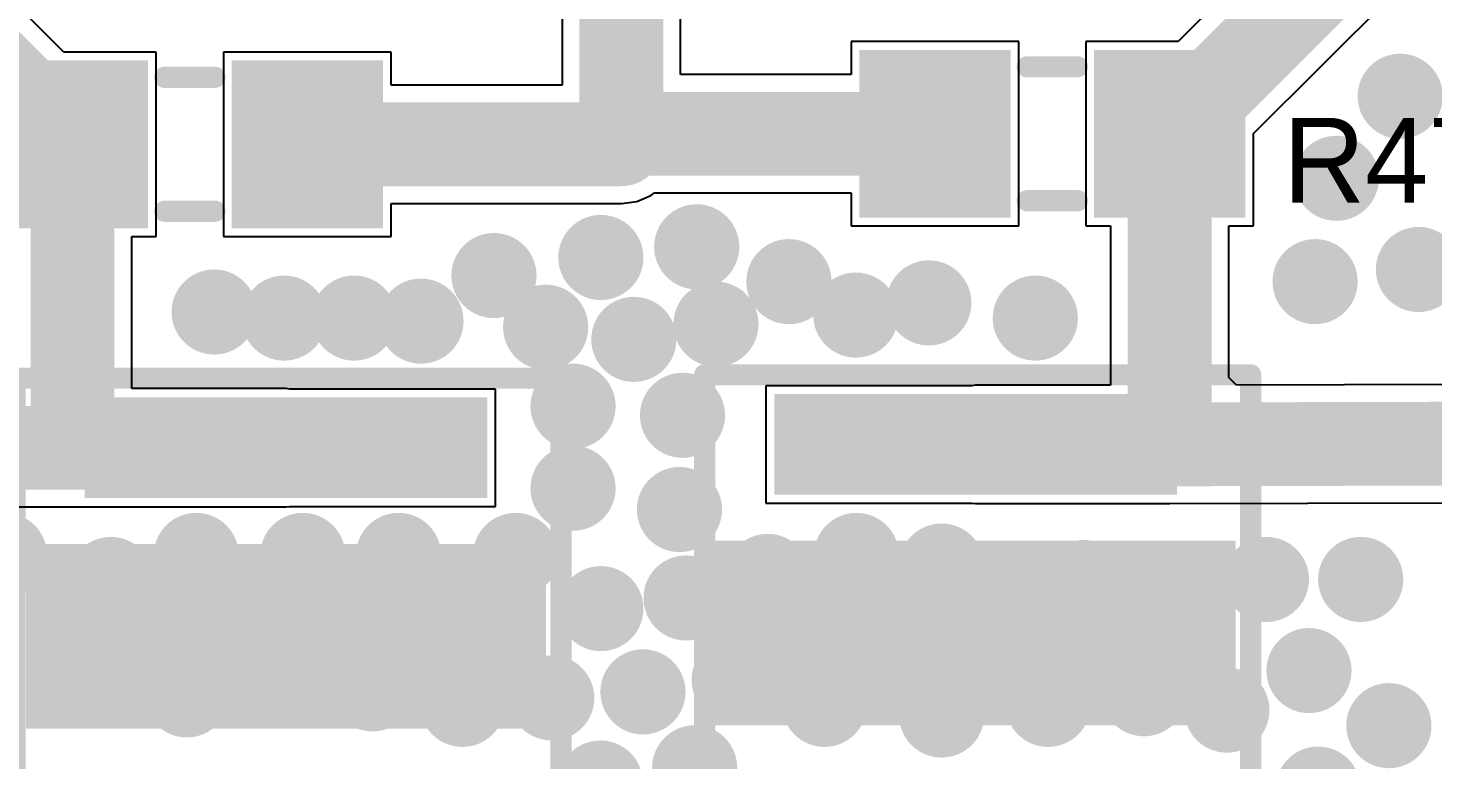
# Model space of a CAD drawing. Header units: millimetres. Extents: x 0 to 7.36, y -3.03 to 0.
# Drawn here: x 6.251 to 6.911, y -2.666 to -2.322 of the extents above; entities that cross this region are included whole.
import ezdxf

# ---------------------------------------------------------------- set-up
doc = ezdxf.new("R2010")
doc.units = ezdxf.units.MM
doc.header["$MEASUREMENT"] = 0
for name, color, linetype in [('BottomLayer', 5, 'Continuous'), ('MultiLayer', 9, 'Continuous'), ('TopLayer', 1, 'Continuous'), ('TopOverlay', 2, 'Continuous'), ('TopPaste', 8, 'Continuous'), ('TopSolder', 216, 'Continuous'), ('ViaHoleLayer', 16, 'Continuous')]:
    doc.layers.add(name, color=color, linetype=linetype)

# ---------------------------------------------------------------- blocks, each defined once
blk = doc.blocks.new('RD07MVS1_13')
at = {"layer": 'TopLayer'}
for points in [[(-0.07933, 0.06772), (0.10177, 0.06772), (-0.07933, 0.10709), (0.10177, 0.10709)], [(-0.10689, -0.04055), (0.12933, -0.04055), (-0.10689, 0.03819), (0.12933, 0.03819)], [(-0.07933, -0.10945), (0.10177, -0.10945), (-0.07933, -0.07008), (0.10177, -0.07008)]]:
    blk.add_solid(points, dxfattribs=at)
at = {"layer": 'TopOverlay'}
for p, q in [((-0.13504, -0.09184), (-0.13632, -0.09246)), ((-0.13368, -0.09146), (-0.13504, -0.09184)), ((-0.13228, -0.09133), (-0.13368, -0.09146)), ((-0.13088, -0.09146), (-0.13228, -0.09133)), ((-0.12952, -0.09184), (-0.13088, -0.09146)), ((-0.12825, -0.09246), (-0.12952, -0.09184)), ((-0.14023, -0.09833), (-0.14035, -0.0998)), ((-0.13987, -0.0969), (-0.14023, -0.09833)), ((-0.13927, -0.09556), (-0.13987, -0.0969)), ((-0.13846, -0.09435), (-0.13927, -0.09556)), ((-0.13747, -0.09331), (-0.13846, -0.09435)), ((-0.13632, -0.09246), (-0.13747, -0.09331)), ((-0.12709, -0.09331), (-0.12825, -0.09246)), ((-0.1261, -0.09435), (-0.12709, -0.09331)), ((-0.1253, -0.09556), (-0.1261, -0.09435)), ((-0.1247, -0.0969), (-0.1253, -0.09556)), ((-0.12433, -0.09833), (-0.1247, -0.0969)), ((-0.12421, -0.0998), (-0.12433, -0.09833)), ((-0.14035, -0.0998), (-0.14023, -0.10127)), ((-0.14023, -0.10127), (-0.13987, -0.10269)), ((-0.13987, -0.10269), (-0.13927, -0.10403)), ((-0.13927, -0.10403), (-0.13846, -0.10524)), ((-0.13846, -0.10524), (-0.13747, -0.10628)), ((-0.12709, -0.10628), (-0.1261, -0.10524)), ((-0.1261, -0.10524), (-0.1253, -0.10403)), ((-0.1253, -0.10403), (-0.1247, -0.10269)), ((-0.1247, -0.10269), (-0.12433, -0.10127)), ((-0.12433, -0.10127), (-0.12421, -0.0998)), ((-0.12421, -0.0998), (-0.12421, -0.0998)), ((-0.13747, -0.10628), (-0.13632, -0.10713)), ((-0.13632, -0.10713), (-0.13504, -0.10775)), ((-0.13504, -0.10775), (-0.13368, -0.10813)), ((-0.13368, -0.10813), (-0.13228, -0.10826)), ((-0.13228, -0.10826), (-0.13088, -0.10813)), ((-0.13088, -0.10813), (-0.12952, -0.10775)), ((-0.12952, -0.10775), (-0.12825, -0.10713)), ((-0.12825, -0.10713), (-0.12709, -0.10628))]:
    blk.add_line(p, q, dxfattribs=at)
at = {"layer": 'TopOverlay', "const_width": 0.01}
for points in [[(-0.11593, 0.12008), (0.14035, 0.12008)], [(-0.11593, -0.12008), (-0.11593, 0.12008)], [(0.14035, -0.12008), (0.14035, 0.12008)], [(-0.11593, -0.12008), (0.14035, -0.12008)]]:
    blk.add_lwpolyline(points, dxfattribs=at)
at = {"layer": 'TopOverlay', "const_width": 0.005}
for points in [[(-0.11843, 0.12008, 1), (-0.11343, 0.12008, 1)], [(-0.11843, 0.12008, 1), (-0.11343, 0.12008, 1)], [(0.13785, 0.12008, 1), (0.14285, 0.12008, 1)], [(0.13785, 0.12008, 1), (0.14285, 0.12008, 1)], [(-0.11843, -0.12008, 1), (-0.11343, -0.12008, 1)], [(-0.11843, -0.12008, 1), (-0.11343, -0.12008, 1)], [(0.13785, -0.12008, 1), (0.14285, -0.12008, 1)], [(0.13785, -0.12008, 1), (0.14285, -0.12008, 1)]]:
    blk.add_lwpolyline(points, format="xyb", close=True, dxfattribs=at)
at = {"layer": 'TopPaste'}
for points in [[(-0.07933, 0.06772), (0.10177, 0.06772), (-0.07933, 0.10709), (0.10177, 0.10709)], [(-0.10689, -0.04055), (0.12933, -0.04055), (-0.10689, 0.03819), (0.12933, 0.03819)], [(-0.07933, -0.10945), (0.10177, -0.10945), (-0.07933, -0.07008), (0.10177, -0.07008)]]:
    blk.add_solid(points, dxfattribs=at)
at = {"layer": 'TopSolder'}
for points in [[(-0.08333, 0.06372), (0.10577, 0.06372), (-0.08333, 0.11109), (0.10577, 0.11109)], [(-0.11089, -0.04455), (0.13333, -0.04455), (-0.11089, 0.04219), (0.13333, 0.04219)], [(-0.08333, -0.11345), (0.10577, -0.11345), (-0.08333, -0.06608), (0.10577, -0.06608)]]:
    blk.add_solid(points, dxfattribs=at)
blk = doc.blocks.new('RES_1206_23')
at = {"layer": 'TopLayer'}
for points in [[(-0.08661, -0.03543), (-0.02362, -0.03543), (-0.08661, 0.03543), (-0.02362, 0.03543)], [(0.02362, -0.03543), (0.08661, -0.03543), (0.02362, 0.03543), (0.08661, 0.03543)]]:
    blk.add_solid(points, dxfattribs=at)
at = {"layer": 'TopOverlay', "const_width": 0.01}
for points in [[(0.01178, 0.03146), (-0.01178, 0.03146)], [(0.01178, -0.03146), (-0.01178, -0.03146)]]:
    blk.add_lwpolyline(points, dxfattribs=at)
at = {"layer": 'TopOverlay', "const_width": 0.005}
for points in [[(-0.01428, 0.03146, 1), (-0.00928, 0.03146, 1)], [(0.00928, 0.03146, 1), (0.01428, 0.03146, 1)], [(-0.01428, -0.03146, 1), (-0.00928, -0.03146, 1)], [(0.00928, -0.03146, 1), (0.01428, -0.03146, 1)]]:
    blk.add_lwpolyline(points, format="xyb", close=True, dxfattribs=at)
at = {"layer": 'TopPaste'}
for points in [[(-0.08661, -0.03543), (-0.02362, -0.03543), (-0.08661, 0.03543), (-0.02362, 0.03543)], [(0.02362, -0.03543), (0.08661, -0.03543), (0.02362, 0.03543), (0.08661, 0.03543)]]:
    blk.add_solid(points, dxfattribs=at)
at = {"layer": 'TopSolder'}
for points in [[(-0.09061, -0.03943), (-0.01962, -0.03943), (-0.09061, 0.03943), (-0.01962, 0.03943)], [(0.01962, -0.03943), (0.09061, -0.03943), (0.01962, 0.03943), (0.09061, 0.03943)]]:
    blk.add_solid(points, dxfattribs=at)
blk = doc.blocks.new('RD07MVS1_46')
at = {"layer": 'TopLayer'}
for points in [[(-0.07933, 0.06772), (0.10177, 0.06772), (-0.07933, 0.10709), (0.10177, 0.10709)], [(-0.10689, -0.04055), (0.12933, -0.04055), (-0.10689, 0.03819), (0.12933, 0.03819)], [(-0.07933, -0.10945), (0.10177, -0.10945), (-0.07933, -0.07008), (0.10177, -0.07008)]]:
    blk.add_solid(points, dxfattribs=at)
at = {"layer": 'TopOverlay'}
for p, q in [((-0.13504, -0.09184), (-0.13632, -0.09246)), ((-0.13368, -0.09146), (-0.13504, -0.09184)), ((-0.13228, -0.09133), (-0.13368, -0.09146)), ((-0.13088, -0.09146), (-0.13228, -0.09133)), ((-0.12952, -0.09184), (-0.13088, -0.09146)), ((-0.12825, -0.09246), (-0.12952, -0.09184)), ((-0.14023, -0.09833), (-0.14035, -0.0998)), ((-0.13987, -0.0969), (-0.14023, -0.09833)), ((-0.13927, -0.09556), (-0.13987, -0.0969)), ((-0.13846, -0.09435), (-0.13927, -0.09556)), ((-0.13747, -0.09331), (-0.13846, -0.09435)), ((-0.13632, -0.09246), (-0.13747, -0.09331)), ((-0.12709, -0.09331), (-0.12825, -0.09246)), ((-0.1261, -0.09435), (-0.12709, -0.09331)), ((-0.1253, -0.09556), (-0.1261, -0.09435)), ((-0.1247, -0.0969), (-0.1253, -0.09556)), ((-0.12433, -0.09833), (-0.1247, -0.0969)), ((-0.12421, -0.0998), (-0.12433, -0.09833)), ((-0.14035, -0.0998), (-0.14023, -0.10127)), ((-0.14023, -0.10127), (-0.13987, -0.10269)), ((-0.13987, -0.10269), (-0.13927, -0.10403)), ((-0.13927, -0.10403), (-0.13846, -0.10524)), ((-0.13846, -0.10524), (-0.13747, -0.10628)), ((-0.12709, -0.10628), (-0.1261, -0.10524)), ((-0.1261, -0.10524), (-0.1253, -0.10403)), ((-0.1253, -0.10403), (-0.1247, -0.10269)), ((-0.1247, -0.10269), (-0.12433, -0.10127)), ((-0.12433, -0.10127), (-0.12421, -0.0998)), ((-0.12421, -0.0998), (-0.12421, -0.0998)), ((-0.13747, -0.10628), (-0.13632, -0.10713)), ((-0.13632, -0.10713), (-0.13504, -0.10775)), ((-0.13504, -0.10775), (-0.13368, -0.10813)), ((-0.13368, -0.10813), (-0.13228, -0.10826)), ((-0.13228, -0.10826), (-0.13088, -0.10813)), ((-0.13088, -0.10813), (-0.12952, -0.10775)), ((-0.12952, -0.10775), (-0.12825, -0.10713)), ((-0.12825, -0.10713), (-0.12709, -0.10628))]:
    blk.add_line(p, q, dxfattribs=at)
at = {"layer": 'TopOverlay', "const_width": 0.01}
for points in [[(-0.11593, -0.12008), (-0.11593, 0.12008)], [(-0.11593, 0.12008), (0.14035, 0.12008)], [(0.14035, -0.12008), (0.14035, 0.12008)], [(-0.11593, -0.12008), (0.14035, -0.12008)]]:
    blk.add_lwpolyline(points, dxfattribs=at)
at = {"layer": 'TopOverlay', "const_width": 0.005}
for points in [[(-0.11843, 0.12008, 1), (-0.11343, 0.12008, 1)], [(-0.11843, 0.12008, 1), (-0.11343, 0.12008, 1)], [(0.13785, 0.12008, 1), (0.14285, 0.12008, 1)], [(0.13785, 0.12008, 1), (0.14285, 0.12008, 1)], [(-0.11843, -0.12008, 1), (-0.11343, -0.12008, 1)], [(-0.11843, -0.12008, 1), (-0.11343, -0.12008, 1)], [(0.13785, -0.12008, 1), (0.14285, -0.12008, 1)], [(0.13785, -0.12008, 1), (0.14285, -0.12008, 1)]]:
    blk.add_lwpolyline(points, format="xyb", close=True, dxfattribs=at)
at = {"layer": 'TopPaste'}
for points in [[(-0.07933, 0.06772), (0.10177, 0.06772), (-0.07933, 0.10709), (0.10177, 0.10709)], [(-0.10689, -0.04055), (0.12933, -0.04055), (-0.10689, 0.03819), (0.12933, 0.03819)], [(-0.07933, -0.10945), (0.10177, -0.10945), (-0.07933, -0.07008), (0.10177, -0.07008)]]:
    blk.add_solid(points, dxfattribs=at)
at = {"layer": 'TopSolder'}
for points in [[(-0.08333, 0.06372), (0.10577, 0.06372), (-0.08333, 0.11109), (0.10577, 0.11109)], [(-0.11089, -0.04455), (0.13333, -0.04455), (-0.11089, 0.04219), (0.13333, 0.04219)], [(-0.08333, -0.11345), (0.10577, -0.11345), (-0.08333, -0.06608), (0.10577, -0.06608)]]:
    blk.add_solid(points, dxfattribs=at)
blk = doc.blocks.new('RES_1206_127')
at = {"layer": 'TopLayer'}
for points in [[(-0.08661, -0.03543), (-0.02362, -0.03543), (-0.08661, 0.03543), (-0.02362, 0.03543)], [(0.02362, -0.03543), (0.08661, -0.03543), (0.02362, 0.03543), (0.08661, 0.03543)]]:
    blk.add_solid(points, dxfattribs=at)
at = {"layer": 'TopOverlay', "const_width": 0.01}
for points in [[(0.01178, 0.03146), (-0.01178, 0.03146)], [(0.01178, -0.03146), (-0.01178, -0.03146)]]:
    blk.add_lwpolyline(points, dxfattribs=at)
at = {"layer": 'TopOverlay', "const_width": 0.005}
for points in [[(-0.01428, 0.03146, 1), (-0.00928, 0.03146, 1)], [(0.00928, 0.03146, 1), (0.01428, 0.03146, 1)], [(-0.01428, -0.03146, 1), (-0.00928, -0.03146, 1)], [(0.00928, -0.03146, 1), (0.01428, -0.03146, 1)]]:
    blk.add_lwpolyline(points, format="xyb", close=True, dxfattribs=at)
at = {"layer": 'TopPaste'}
for points in [[(-0.08661, -0.03543), (-0.02362, -0.03543), (-0.08661, 0.03543), (-0.02362, 0.03543)], [(0.02362, -0.03543), (0.08661, -0.03543), (0.02362, 0.03543), (0.08661, 0.03543)]]:
    blk.add_solid(points, dxfattribs=at)
at = {"layer": 'TopSolder'}
for points in [[(-0.09061, -0.03943), (-0.01962, -0.03943), (-0.09061, 0.03943), (-0.01962, 0.03943)], [(0.01962, -0.03943), (0.09061, -0.03943), (0.01962, 0.03943), (0.09061, 0.03943)]]:
    blk.add_solid(points, dxfattribs=at)

msp = doc.modelspace()

# ---------------------------------------------------------------- linework, layer by layer
at = {"layer": 'BottomLayer', "const_width": 0.02}
for points in [[(6.88533, -2.35424, 1), (6.90533, -2.35424, 1)], [(6.85535, -2.3928, 1), (6.87535, -2.3928, 1)], [(6.555, -2.425, 1), (6.575, -2.425, 1)], [(6.51, -2.43, 1), (6.53, -2.43, 1)], [(6.4598, -2.43849, 1), (6.4798, -2.43849, 1)], [(6.8939, -2.43564, 1), (6.9139, -2.43564, 1)], [(6.59831, -2.44135, 1), (6.61831, -2.44135, 1)], [(6.84535, -2.44135, 1), (6.86535, -2.44135, 1)], [(6.664, -2.45134, 1), (6.684, -2.45134, 1)], [(6.32843, -2.45563, 1), (6.34843, -2.45563, 1)], [(6.36127, -2.45848, 1), (6.38127, -2.45848, 1)], [(6.39411, -2.45848, 1), (6.41411, -2.45848, 1)], [(6.42552, -2.45991, 1), (6.44552, -2.45991, 1)], [(6.62972, -2.45706, 1), (6.64972, -2.45706, 1)], [(6.71398, -2.45848, 1), (6.73398, -2.45848, 1)], [(6.48407, -2.46277, 1), (6.50407, -2.46277, 1)], [(6.56404, -2.46134, 1), (6.58404, -2.46134, 1)], [(6.52548, -2.46848, 1), (6.54548, -2.46848, 1)], [(6.49693, -2.49989, 1), (6.51693, -2.49989, 1)], [(6.54833, -2.50418, 1), (6.56833, -2.50418, 1)], [(6.49693, -2.53845, 1), (6.51693, -2.53845, 1)], [(6.5469, -2.54844, 1), (6.5669, -2.54844, 1)], [(6.23, -2.57, 1), (6.25, -2.57, 1)], [(6.32, -2.57, 1), (6.34, -2.57, 1)], [(6.37, -2.57, 1), (6.39, -2.57, 1)], [(6.415, -2.57, 1), (6.435, -2.57, 1)], [(6.47, -2.57, 1), (6.49, -2.57, 1)], [(6.63, -2.57, 1), (6.65, -2.57, 1)], [(6.67, -2.575, 1), (6.69, -2.575, 1)], [(6.27987, -2.58129, 1), (6.29987, -2.58129, 1)], [(6.58831, -2.57986, 1), (6.60832, -2.57986, 1)], [(6.73682, -2.58272, 1), (6.75682, -2.58272, 1)], [(6.8225, -2.58129, 1), (6.8425, -2.58129, 1)], [(6.86677, -2.58129, 1), (6.88677, -2.58129, 1)], [(6.55, -2.59, 1), (6.57, -2.59, 1)], [(6.77824, -2.587, 1), (6.79824, -2.587, 1)], [(6.44822, -2.59902, 1), (6.46822, -2.59902, 1)], [(6.51, -2.595, 1), (6.53, -2.595, 1)], [(6.695, -2.605, 1), (6.715, -2.605, 1)], [(6.645, -2.61, 1), (6.665, -2.61, 1)], [(6.84249, -2.62413, 1), (6.86249, -2.62413, 1)], [(6.27559, -2.63127, 1), (6.29559, -2.63127, 1)], [(6.36127, -2.63127, 1), (6.38127, -2.63127, 1)], [(6.57261, -2.62841, 1), (6.59261, -2.62841, 1)], [(6.31557, -2.63555, 1), (6.33557, -2.63555, 1)], [(6.40268, -2.6327, 1), (6.42268, -2.6327, 1)], [(6.48693, -2.63698, 1), (6.50693, -2.63698, 1)], [(6.52977, -2.63413, 1), (6.54977, -2.63413, 1)], [(6.765, -2.635, 1), (6.785, -2.635, 1)], [(6.445, -2.64, 1), (6.465, -2.64, 1)], [(6.615, -2.64, 1), (6.635, -2.64, 1)], [(6.67, -2.645, 1), (6.69, -2.645, 1)], [(6.72, -2.64, 1), (6.74, -2.64, 1)], [(6.80394, -2.64269, 1), (6.82394, -2.64269, 1)], [(6.88, -2.65, 1), (6.9, -2.65, 1)], [(6.55404, -2.66982, 1), (6.57404, -2.66982, 1)], [(6.50978, -2.67696, 1), (6.52978, -2.67696, 1)], [(6.84678, -2.67982, 1), (6.86678, -2.67982, 1)]]:
    msp.add_lwpolyline(points, format="xyb", close=True, dxfattribs=at)
at = {"layer": 'MultiLayer', "const_width": 0.02}
for points in [[(6.88533, -2.35424, 1), (6.90533, -2.35424, 1)], [(6.85535, -2.3928, 1), (6.87535, -2.3928, 1)], [(6.555, -2.425, 1), (6.575, -2.425, 1)], [(6.51, -2.43, 1), (6.53, -2.43, 1)], [(6.4598, -2.43849, 1), (6.4798, -2.43849, 1)], [(6.8939, -2.43564, 1), (6.9139, -2.43564, 1)], [(6.59831, -2.44135, 1), (6.61831, -2.44135, 1)], [(6.84535, -2.44135, 1), (6.86535, -2.44135, 1)], [(6.664, -2.45134, 1), (6.684, -2.45134, 1)], [(6.32843, -2.45563, 1), (6.34843, -2.45563, 1)], [(6.36127, -2.45848, 1), (6.38127, -2.45848, 1)], [(6.39411, -2.45848, 1), (6.41411, -2.45848, 1)], [(6.42552, -2.45991, 1), (6.44552, -2.45991, 1)], [(6.62972, -2.45706, 1), (6.64972, -2.45706, 1)], [(6.71398, -2.45848, 1), (6.73398, -2.45848, 1)], [(6.48407, -2.46277, 1), (6.50407, -2.46277, 1)], [(6.56404, -2.46134, 1), (6.58404, -2.46134, 1)], [(6.52548, -2.46848, 1), (6.54548, -2.46848, 1)], [(6.49693, -2.49989, 1), (6.51693, -2.49989, 1)], [(6.54833, -2.50418, 1), (6.56833, -2.50418, 1)], [(6.49693, -2.53845, 1), (6.51693, -2.53845, 1)], [(6.5469, -2.54844, 1), (6.5669, -2.54844, 1)], [(6.23, -2.57, 1), (6.25, -2.57, 1)], [(6.32, -2.57, 1), (6.34, -2.57, 1)], [(6.37, -2.57, 1), (6.39, -2.57, 1)], [(6.415, -2.57, 1), (6.435, -2.57, 1)], [(6.47, -2.57, 1), (6.49, -2.57, 1)], [(6.63, -2.57, 1), (6.65, -2.57, 1)], [(6.67, -2.575, 1), (6.69, -2.575, 1)], [(6.27987, -2.58129, 1), (6.29987, -2.58129, 1)], [(6.58831, -2.57986, 1), (6.60832, -2.57986, 1)], [(6.73682, -2.58272, 1), (6.75682, -2.58272, 1)], [(6.8225, -2.58129, 1), (6.8425, -2.58129, 1)], [(6.86677, -2.58129, 1), (6.88677, -2.58129, 1)], [(6.55, -2.59, 1), (6.57, -2.59, 1)], [(6.77824, -2.587, 1), (6.79824, -2.587, 1)], [(6.44822, -2.59902, 1), (6.46822, -2.59902, 1)], [(6.51, -2.595, 1), (6.53, -2.595, 1)], [(6.695, -2.605, 1), (6.715, -2.605, 1)], [(6.645, -2.61, 1), (6.665, -2.61, 1)], [(6.84249, -2.62413, 1), (6.86249, -2.62413, 1)], [(6.27559, -2.63127, 1), (6.29559, -2.63127, 1)], [(6.36127, -2.63127, 1), (6.38127, -2.63127, 1)], [(6.57261, -2.62841, 1), (6.59261, -2.62841, 1)], [(6.31557, -2.63555, 1), (6.33557, -2.63555, 1)], [(6.40268, -2.6327, 1), (6.42268, -2.6327, 1)], [(6.48693, -2.63698, 1), (6.50693, -2.63698, 1)], [(6.52977, -2.63413, 1), (6.54977, -2.63413, 1)], [(6.765, -2.635, 1), (6.785, -2.635, 1)], [(6.445, -2.64, 1), (6.465, -2.64, 1)], [(6.615, -2.64, 1), (6.635, -2.64, 1)], [(6.67, -2.645, 1), (6.69, -2.645, 1)], [(6.72, -2.64, 1), (6.74, -2.64, 1)], [(6.80394, -2.64269, 1), (6.82394, -2.64269, 1)], [(6.88, -2.65, 1), (6.9, -2.65, 1)], [(6.55404, -2.66982, 1), (6.57404, -2.66982, 1)], [(6.50978, -2.67696, 1), (6.52978, -2.67696, 1)], [(6.84678, -2.67982, 1), (6.86678, -2.67982, 1)]]:
    msp.add_lwpolyline(points, format="xyb", close=True, dxfattribs=at)
at = {"layer": 'TopLayer'}
for p, q in [((6.50183, -2.18487), (6.50183, -2.34901)), ((6.55743, -2.34408), (6.55743, -2.18468)), ((6.2679, -2.3335), (6.1523, -2.2179)), ((6.90324, -2.21641), (6.79108, -2.32857)), ((6.82646, -2.37181), (6.95069, -2.24758)), ((6.31126, -2.3335), (6.2679, -2.3335)), ((6.31126, -2.42012), (6.31126, -2.3335)), ((6.4215, -2.3335), (6.34276, -2.3335)), ((6.34276, -2.3335), (6.34276, -2.42012)), ((6.4215, -2.34901), (6.4215, -2.3335)), ((6.71622, -2.32857), (6.63748, -2.32857)), ((6.63748, -2.32857), (6.63748, -2.34408)), ((6.71622, -2.41518), (6.71622, -2.32857)), ((6.79108, -2.32857), (6.74772, -2.32857)), ((6.74772, -2.32857), (6.74772, -2.41518)), ((6.63748, -2.34408), (6.55743, -2.34408)), ((6.50183, -2.34901), (6.4215, -2.34901)), ((6.82646, -2.41518), (6.82646, -2.37181)), ((6.53682, -2.40366), (6.54353, -2.40088)), ((6.54353, -2.40088), (6.54511, -2.39967)), ((6.54511, -2.39967), (6.63748, -2.39967)), ((6.63748, -2.39967), (6.63748, -2.41518)), ((6.4215, -2.42012), (6.4215, -2.40461)), ((6.4215, -2.40461), (6.52963, -2.40461)), ((6.52963, -2.40461), (6.53682, -2.40366)), ((6.29969, -2.4916), (6.29969, -2.42012)), ((6.29969, -2.42012), (6.31126, -2.42012)), ((6.34276, -2.42012), (6.4215, -2.42012)), ((6.63748, -2.41518), (6.71622, -2.41518)), ((6.74772, -2.41518), (6.75929, -2.41518)), ((6.75929, -2.41518), (6.75929, -2.49003)), ((6.81488, -2.48642), (6.81488, -2.41518)), ((6.81488, -2.41518), (6.82646, -2.41518)), ((6.81842, -2.48995), (6.81488, -2.48642)), ((6.37211, -2.4916), (6.29969, -2.4916)), ((6.37391, -2.49184), (6.37211, -2.4916)), ((6.47053, -2.49184), (6.37391, -2.49184)), ((6.47053, -2.54696), (6.47053, -2.49184)), ((6.69411, -2.49027), (6.59749, -2.49027)), ((6.59749, -2.49027), (6.59749, -2.54539)), ((6.69592, -2.49003), (6.69411, -2.49027)), ((6.75929, -2.49003), (6.69592, -2.49003)), ((6.91993, -2.4897), (6.81842, -2.48995)), ((6.59749, -2.54539), (6.69411, -2.54539)), ((6.69411, -2.54539), (6.69592, -2.54563)), ((6.69592, -2.54563), (6.78709, -2.54563)), ((6.78709, -2.54563), (6.78712, -2.54562)), ((6.78712, -2.54562), (6.78716, -2.54563)), ((6.78716, -2.54563), (6.91639, -2.5453)), ((6.13694, -2.5472), (6.37211, -2.5472)), ((6.37211, -2.5472), (6.37391, -2.54696)), ((6.37391, -2.54696), (6.47053, -2.54696))]:
    msp.add_line(p, q, dxfattribs=at)
at = {"layer": 'TopLayer', "const_width": 0.03937}
for points in [[(6.52963, -2.37187), (6.52963, -2.10613)], [(6.1245, -2.22942), (6.27189, -2.37681)], [(6.78709, -2.37187), (6.93104, -2.22792)], [(6.52963, -2.37187), (6.67685, -2.37187)], [(6.52963, -2.37681), (6.52963, -2.37187)], [(6.78709, -2.51783), (6.78709, -2.37187)], [(6.27189, -2.5194), (6.27189, -2.37681)], [(6.38213, -2.37681), (6.52963, -2.37681)], [(6.09912, -2.5194), (6.27189, -2.5194)], [(6.27189, -2.5194), (6.37211, -2.5194)], [(6.69592, -2.51783), (6.78709, -2.51783)], [(6.78709, -2.51783), (6.96324, -2.51738)]]:
    msp.add_lwpolyline(points, dxfattribs=at)
at = {"layer": 'TopLayer'}
for points, const_width in [([(6.88533, -2.35424, 1), (6.90533, -2.35424, 1)], 0.02), ([(6.51979, -2.37187, 1), (6.53947, -2.37187, 1)], 0.01969), ([(6.51979, -2.37187, 1), (6.53947, -2.37187, 1)], 0.01969), ([(6.51979, -2.37187, 1), (6.53947, -2.37187, 1)], 0.01969), ([(6.66701, -2.37187, 1), (6.68669, -2.37187, 1)], 0.01969), ([(6.77724, -2.37187, 1), (6.79693, -2.37187, 1)], 0.01969), ([(6.77724, -2.37187, 1), (6.79693, -2.37187, 1)], 0.01969), ([(6.26205, -2.37681, 1), (6.28174, -2.37681, 1)], 0.01969), ([(6.26205, -2.37681, 1), (6.28174, -2.37681, 1)], 0.01969), ([(6.37229, -2.37681, 1), (6.39197, -2.37681, 1)], 0.01969), ([(6.51979, -2.37681, 1), (6.53947, -2.37681, 1)], 0.01969), ([(6.51979, -2.37681, 1), (6.53947, -2.37681, 1)], 0.01969), ([(6.85535, -2.3928, 1), (6.87535, -2.3928, 1)], 0.02), ([(6.555, -2.425, 1), (6.575, -2.425, 1)], 0.02), ([(6.51, -2.43, 1), (6.53, -2.43, 1)], 0.02), ([(6.4598, -2.43849, 1), (6.4798, -2.43849, 1)], 0.02), ([(6.8939, -2.43564, 1), (6.9139, -2.43564, 1)], 0.02), ([(6.59831, -2.44135, 1), (6.61831, -2.44135, 1)], 0.02), ([(6.84535, -2.44135, 1), (6.86535, -2.44135, 1)], 0.02), ([(6.664, -2.45134, 1), (6.684, -2.45134, 1)], 0.02), ([(6.32843, -2.45563, 1), (6.34843, -2.45563, 1)], 0.02), ([(6.36127, -2.45848, 1), (6.38127, -2.45848, 1)], 0.02), ([(6.39411, -2.45848, 1), (6.41411, -2.45848, 1)], 0.02), ([(6.42552, -2.45991, 1), (6.44552, -2.45991, 1)], 0.02), ([(6.62972, -2.45706, 1), (6.64972, -2.45706, 1)], 0.02), ([(6.71398, -2.45848, 1), (6.73398, -2.45848, 1)], 0.02), ([(6.48407, -2.46277, 1), (6.50407, -2.46277, 1)], 0.02), ([(6.56404, -2.46134, 1), (6.58404, -2.46134, 1)], 0.02), ([(6.52548, -2.46848, 1), (6.54548, -2.46848, 1)], 0.02), ([(6.49693, -2.49989, 1), (6.51693, -2.49989, 1)], 0.02), ([(6.54833, -2.50418, 1), (6.56833, -2.50418, 1)], 0.02), ([(6.26205, -2.5194, 1), (6.28174, -2.5194, 1)], 0.01969), ([(6.26205, -2.5194, 1), (6.28174, -2.5194, 1)], 0.01969), ([(6.26205, -2.5194, 1), (6.28174, -2.5194, 1)], 0.01969), ([(6.36226, -2.5194, 1), (6.38195, -2.5194, 1)], 0.01969), ([(6.68607, -2.51783, 1), (6.70576, -2.51783, 1)], 0.01969), ([(6.77724, -2.51783, 1), (6.79693, -2.51783, 1)], 0.01969), ([(6.77724, -2.51783, 1), (6.79693, -2.51783, 1)], 0.01969), ([(6.77724, -2.51783, 1), (6.79693, -2.51783, 1)], 0.01969), ([(6.49693, -2.53845, 1), (6.51693, -2.53845, 1)], 0.02), ([(6.5469, -2.54844, 1), (6.5669, -2.54844, 1)], 0.02), ([(6.23, -2.57, 1), (6.25, -2.57, 1)], 0.02), ([(6.32, -2.57, 1), (6.34, -2.57, 1)], 0.02), ([(6.37, -2.57, 1), (6.39, -2.57, 1)], 0.02), ([(6.415, -2.57, 1), (6.435, -2.57, 1)], 0.02), ([(6.47, -2.57, 1), (6.49, -2.57, 1)], 0.02), ([(6.63, -2.57, 1), (6.65, -2.57, 1)], 0.02), ([(6.67, -2.575, 1), (6.69, -2.575, 1)], 0.02), ([(6.27987, -2.58129, 1), (6.29987, -2.58129, 1)], 0.02), ([(6.58831, -2.57986, 1), (6.60832, -2.57986, 1)], 0.02), ([(6.73682, -2.58272, 1), (6.75682, -2.58272, 1)], 0.02), ([(6.8225, -2.58129, 1), (6.8425, -2.58129, 1)], 0.02), ([(6.86677, -2.58129, 1), (6.88677, -2.58129, 1)], 0.02), ([(6.55, -2.59, 1), (6.57, -2.59, 1)], 0.02), ([(6.77824, -2.587, 1), (6.79824, -2.587, 1)], 0.02), ([(6.44822, -2.59902, 1), (6.46822, -2.59902, 1)], 0.02), ([(6.51, -2.595, 1), (6.53, -2.595, 1)], 0.02), ([(6.695, -2.605, 1), (6.715, -2.605, 1)], 0.02), ([(6.645, -2.61, 1), (6.665, -2.61, 1)], 0.02), ([(6.84249, -2.62413, 1), (6.86249, -2.62413, 1)], 0.02), ([(6.27559, -2.63127, 1), (6.29559, -2.63127, 1)], 0.02), ([(6.36127, -2.63127, 1), (6.38127, -2.63127, 1)], 0.02), ([(6.57261, -2.62841, 1), (6.59261, -2.62841, 1)], 0.02), ([(6.31557, -2.63555, 1), (6.33557, -2.63555, 1)], 0.02), ([(6.40268, -2.6327, 1), (6.42268, -2.6327, 1)], 0.02), ([(6.48693, -2.63698, 1), (6.50693, -2.63698, 1)], 0.02), ([(6.52977, -2.63413, 1), (6.54977, -2.63413, 1)], 0.02), ([(6.765, -2.635, 1), (6.785, -2.635, 1)], 0.02), ([(6.445, -2.64, 1), (6.465, -2.64, 1)], 0.02), ([(6.615, -2.64, 1), (6.635, -2.64, 1)], 0.02), ([(6.67, -2.645, 1), (6.69, -2.645, 1)], 0.02), ([(6.72, -2.64, 1), (6.74, -2.64, 1)], 0.02), ([(6.80394, -2.64269, 1), (6.82394, -2.64269, 1)], 0.02), ([(6.88, -2.65, 1), (6.9, -2.65, 1)], 0.02), ([(6.55404, -2.66982, 1), (6.57404, -2.66982, 1)], 0.02), ([(6.50978, -2.67696, 1), (6.52978, -2.67696, 1)], 0.02), ([(6.84678, -2.67982, 1), (6.86678, -2.67982, 1)], 0.02)]:
    msp.add_lwpolyline(points, format="xyb", close=True, dxfattribs=dict(at, const_width=const_width))
at = {"layer": 'ViaHoleLayer', "const_width": 0.00956}
for points in [[(6.89055, -2.35424, 1), (6.90011, -2.35424, 1)], [(6.86057, -2.3928, 1), (6.87013, -2.3928, 1)], [(6.51522, -2.43, 1), (6.52478, -2.43, 1)], [(6.56022, -2.425, 1), (6.56978, -2.425, 1)], [(6.89912, -2.43564, 1), (6.90868, -2.43564, 1)], [(6.46501, -2.43849, 1), (6.47458, -2.43849, 1)], [(6.60353, -2.44135, 1), (6.61309, -2.44135, 1)], [(6.85057, -2.44135, 1), (6.86013, -2.44135, 1)], [(6.33364, -2.45563, 1), (6.34321, -2.45563, 1)], [(6.66922, -2.45134, 1), (6.67878, -2.45134, 1)], [(6.36649, -2.45848, 1), (6.37605, -2.45848, 1)], [(6.39933, -2.45848, 1), (6.40889, -2.45848, 1)], [(6.43074, -2.45991, 1), (6.4403, -2.45991, 1)], [(6.48929, -2.46277, 1), (6.49885, -2.46277, 1)], [(6.56926, -2.46134, 1), (6.57882, -2.46134, 1)], [(6.63494, -2.45706, 1), (6.6445, -2.45706, 1)], [(6.7192, -2.45848, 1), (6.72876, -2.45848, 1)], [(6.5307, -2.46848, 1), (6.54026, -2.46848, 1)], [(6.50214, -2.49989, 1), (6.51171, -2.49989, 1)], [(6.55355, -2.50418, 1), (6.56311, -2.50418, 1)], [(6.50214, -2.53845, 1), (6.51171, -2.53845, 1)], [(6.55212, -2.54844, 1), (6.56168, -2.54844, 1)], [(6.32522, -2.57, 1), (6.33478, -2.57, 1)], [(6.37522, -2.57, 1), (6.38478, -2.57, 1)], [(6.42022, -2.57, 1), (6.42978, -2.57, 1)], [(6.47522, -2.57, 1), (6.48478, -2.57, 1)], [(6.63522, -2.57, 1), (6.64478, -2.57, 1)], [(6.67522, -2.575, 1), (6.68478, -2.575, 1)], [(6.28509, -2.58129, 1), (6.29465, -2.58129, 1)], [(6.59353, -2.57986, 1), (6.6031, -2.57986, 1)], [(6.82772, -2.58129, 1), (6.83728, -2.58129, 1)], [(6.87199, -2.58129, 1), (6.88155, -2.58129, 1)], [(6.74204, -2.58272, 1), (6.7516, -2.58272, 1)], [(6.78346, -2.587, 1), (6.79302, -2.587, 1)], [(6.51522, -2.595, 1), (6.52478, -2.595, 1)], [(6.55522, -2.59, 1), (6.56478, -2.59, 1)], [(6.45344, -2.59902, 1), (6.463, -2.59902, 1)], [(6.70022, -2.605, 1), (6.70978, -2.605, 1)], [(6.65022, -2.61, 1), (6.65978, -2.61, 1)], [(6.84771, -2.62413, 1), (6.85727, -2.62413, 1)], [(6.28081, -2.63127, 1), (6.29037, -2.63127, 1)], [(6.36649, -2.63127, 1), (6.37605, -2.63127, 1)], [(6.4079, -2.6327, 1), (6.41746, -2.6327, 1)], [(6.53499, -2.63413, 1), (6.54455, -2.63413, 1)], [(6.57783, -2.62841, 1), (6.58739, -2.62841, 1)], [(6.32079, -2.63555, 1), (6.33035, -2.63555, 1)], [(6.45022, -2.64, 1), (6.45978, -2.64, 1)], [(6.49215, -2.63698, 1), (6.50171, -2.63698, 1)], [(6.62022, -2.64, 1), (6.62978, -2.64, 1)], [(6.72522, -2.64, 1), (6.73478, -2.64, 1)], [(6.77022, -2.635, 1), (6.77978, -2.635, 1)], [(6.67522, -2.645, 1), (6.68478, -2.645, 1)], [(6.80916, -2.64269, 1), (6.81872, -2.64269, 1)], [(6.88522, -2.65, 1), (6.89478, -2.65, 1)], [(6.55926, -2.66982, 1), (6.56882, -2.66982, 1)]]:
    msp.add_lwpolyline(points, format="xyb", close=True, dxfattribs=at)

# ---------------------------------------------------------------- block references
at = {"rotation": 180}
for name, p in [('RES_1206_127', (6.73197, -2.37187)), ('RES_1206_23', (6.32701, -2.37681))]:
    msp.add_blockref(name, p, dxfattribs=at)
for name, p in [('RD07MVS1_46', (6.6847, -2.60523)), ('RD07MVS1_13', (6.36089, -2.6068))]:
    msp.add_blockref(name, p)

# ---------------------------------------------------------------- texts
at = {"layer": 'TopOverlay'}
msp.add_text('R47', height=0.039894, dxfattribs=at).set_placement((6.84032, -2.40429))

doc.saveas('drawing.dxf')
